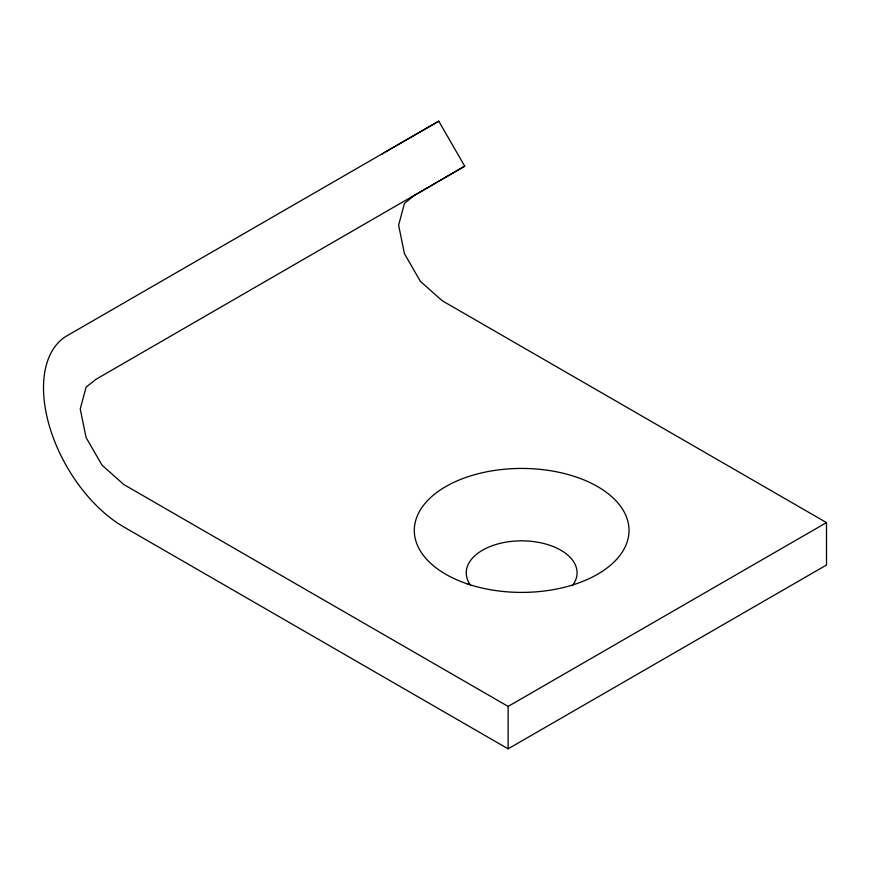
<?xml version="1.0" encoding="UTF-8"?>
<svg xmlns="http://www.w3.org/2000/svg" width="870" height="870" viewBox="0 0 870 870"><rect width="100%" height="100%" fill="white"/><g stroke="black" fill="none" stroke-linecap="round" stroke-linejoin="round"><path stroke-width="1.3" d="M438.774 121.169L67.044 335.744A113.676 65.631 60 0 0 49.623 426.822A113.676 65.631 60 0 0 123.877 526.992L508.123 748.831L826.5 565.021L826.5 522.598L442.254 300.759L420.438 281.412L404.463 253.746L398.612 225.167L404.463 203.352L414.25 195.543L464.71 166.181L438.774 121.169L385.421 151.924A113.676 65.631 60 0 0 382.115 154.077M464.71 166.181L95.874 379.363L86.086 387.161L80.236 408.987L86.086 437.556L102.062 465.222L123.877 484.579L508.123 706.418L826.5 522.598M508.123 706.418L508.123 748.831M470.866 585.63A55.419 31.994 0 0 1 521.663 540.846A55.419 31.994 0 0 1 572.449 585.63M467.973 584.096A107.369 61.987 0 0 0 629.032 530.417A107.369 61.987 0 0 0 467.973 476.738A107.369 61.987 0 0 0 467.973 584.096"/></g></svg>
